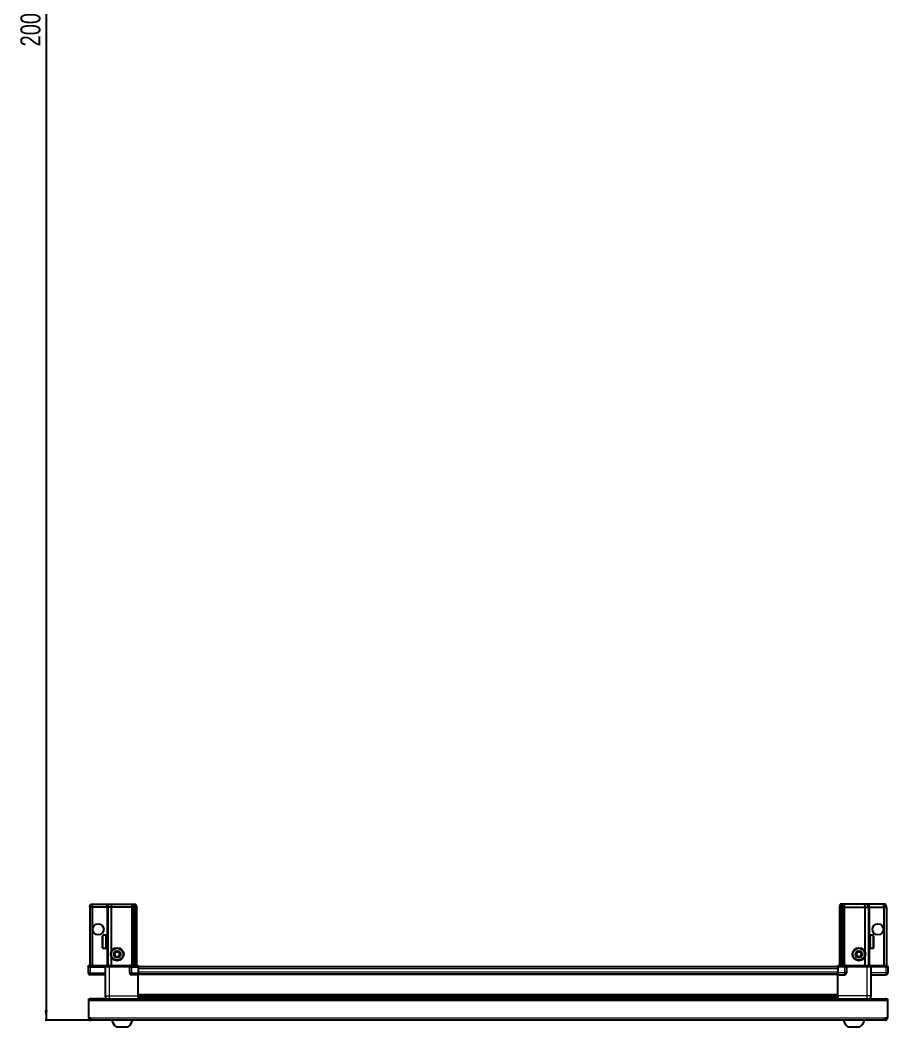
# Model space of a CAD drawing. Header units: millimetres. Extents: x 775 to 4870, y -1286 to 2234.
# Drawn here: x 855 to 1723, y -1286 to -279 of the extents above; entities that cross this region are included whole.
import ezdxf

# ---------------------------------------------------------------- set-up
doc = ezdxf.new("R2010")
doc.units = ezdxf.units.MM
doc.layers.add('FORMAT', color=7, linetype='Continuous')
doc.styles.add('SLDTEXTSTYLE0', font='TXT', dxfattribs={"width": 0.75})
doc.dimstyles.new('SLDDIMSTYLE0', dxfattribs={"dimtxt": 20, "dimasz": 10, "dimexe": 0, "dimexo": 0.0625, "dimgap": 5, "dimtad": 2, "dimdec": 1, "dimrnd": 1e-09, "dimzin": 12, "dimdsep": 46, "dimtxsty": 'SLDTEXTSTYLE0', "dimsah": 1, "dimcen": 0.09, "dimadec": 0, "dimazin": 3, "dimtfac": 1, "dimtofl": 0, "dimtmove": 0, "dimatfit": 3, "dimfxl": 0, "dimfrac": 2, "dimtolj": 1, "dimtzin": 12, "dimarcsym": 0})

# ---------------------------------------------------------------- blocks, each defined once
blk = doc.blocks.new('_D_10')
at = {"layer": 'FORMAT'}
for p, q in [((948.8, 728.1), (880.5, 728.1)), ((881.5, 728.1), (881.5, -1278.9)), ((926.1, -1278.9), (880.5, -1278.9))]:
    blk.add_line(p, q, dxfattribs=at)
for points in [[(881.5, 728.1), (879.9, 718.1), (883, 718.1)], [(881.5, -1278.9), (883, -1268.9), (879.9, -1268.9)]]:
    blk.add_solid(points, dxfattribs=at)
at = {"layer": 'FORMAT', "insert": (855.7, -305), "char_height": 20, "attachment_point": 1, "rotation": 90, "style": 'SLDTEXTSTYLE0'}
blk.add_mtext('2007', dxfattribs=at)

msp = doc.modelspace()

# ---------------------------------------------------------------- linework, layer by layer
at = {"color": 7, "linetype": 'Continuous', "lineweight": 25}
for p, q in [((924.97, -1165.9), (925.77, -1162.9)), ((927.47, -1165.9), (924.97, -1165.9)), ((924.97, -1165.9), (924.97, -1224.2)), ((925.77, -1162.9), (927.63, -1162.9)), ((927.47, -1165.9), (927.63, -1162.9)), ((941.97, -1165.9), (927.47, -1165.9)), ((927.47, -1165.9), (927.47, -1224.2)), ((927.63, -1162.9), (941.97, -1162.9)), ((941.97, -1162.9), (943.77, -1162.9)), ((942.97, -1165.9), (941.97, -1165.9)), ((942.97, -1165.9), (943.77, -1162.9)), ((946.47, -1165.9), (942.97, -1165.9)), ((942.97, -1165.9), (942.97, -1224.2)), ((943.77, -1162.9), (946.8, -1162.9)), ((946.8, -1162.9), (946.47, -1165.9)), ((966.97, -1165.9), (946.47, -1165.9)), ((946.47, -1165.9), (946.47, -1210.4)), ((946.8, -1162.9), (966.97, -1162.9)), ((966.97, -1162.9), (968.77, -1162.9)), ((967.97, -1165.9), (966.97, -1165.9)), ((968.77, -1162.9), (967.97, -1165.9)), ((968.97, -1165.9), (967.97, -1165.9)), ((967.97, -1165.9), (967.97, -1224.2)), ((968.77, -1162.9), (969.51, -1162.9)), ((969.51, -1162.9), (968.97, -1165.9)), ((970.47, -1165.9), (968.97, -1165.9)), ((968.97, -1165.9), (968.97, -1224.2)), ((969.51, -1162.9), (970.02, -1162.9)), ((970.02, -1162.9), (970.47, -1165.9)), ((970.02, -1162.9), (971.17, -1162.9)), ((971.97, -1165.9), (970.47, -1165.9)), ((970.47, -1165.9), (970.47, -1224.2)), ((971.17, -1162.9), (971.97, -1165.9)), ((971.97, -1165.9), (971.97, -1224.2)), ((1675.77, -1162.9), (1674.97, -1165.9)), ((1674.97, -1165.9), (1676.47, -1165.9)), ((1674.97, -1165.9), (1674.97, -1224.2)), ((1676.93, -1162.9), (1675.77, -1162.9)), ((1676.93, -1162.9), (1676.47, -1165.9)), ((1676.47, -1165.9), (1677.97, -1165.9)), ((1676.47, -1165.9), (1676.47, -1224.2)), ((1677.43, -1162.9), (1676.93, -1162.9)), ((1677.43, -1162.9), (1677.97, -1165.9)), ((1678.17, -1162.9), (1677.43, -1162.9)), ((1677.97, -1165.9), (1678.97, -1165.9)), ((1677.97, -1165.9), (1677.97, -1224.2)), ((1678.17, -1162.9), (1678.97, -1165.9)), ((1679.97, -1162.9), (1678.17, -1162.9)), ((1678.97, -1165.9), (1678.97, -1224.2)), ((1678.97, -1165.9), (1679.97, -1165.9)), ((1700.14, -1162.9), (1679.97, -1162.9)), ((1679.97, -1165.9), (1700.47, -1165.9)), ((1700.14, -1162.9), (1700.47, -1165.9)), ((1703.17, -1162.9), (1700.14, -1162.9)), ((1700.47, -1165.9), (1700.47, -1210.4)), ((1700.47, -1165.9), (1703.97, -1165.9)), ((1703.97, -1165.9), (1703.17, -1162.9)), ((1704.97, -1162.9), (1703.17, -1162.9)), ((1703.97, -1165.9), (1703.97, -1224.2)), ((1703.97, -1165.9), (1704.97, -1165.9)), ((1719.32, -1162.9), (1704.97, -1162.9)), ((1704.97, -1165.9), (1719.47, -1165.9)), ((1719.47, -1165.9), (1719.32, -1162.9)), ((1721.17, -1162.9), (1719.32, -1162.9)), ((1719.47, -1165.9), (1721.97, -1165.9)), ((1719.47, -1165.9), (1719.47, -1224.2)), ((1721.97, -1165.9), (1721.17, -1162.9)), ((1721.97, -1165.9), (1721.97, -1224.2)), ((937.77, -1206.1), (937.77, -1194.7)), ((940.97, -1193.9), (938.57, -1193.9)), ((940.97, -1193.9), (940.97, -1193.91)), ((940.97, -1193.91), (941.47, -1193.91)), ((940.97, -1194.09), (941.47, -1194.09)), ((940.97, -1194.09), (940.97, -1194.31)), ((940.97, -1194.31), (941.47, -1194.31)), ((940.97, -1194.89), (941.47, -1194.89)), ((940.97, -1194.89), (940.97, -1195.31)), ((940.97, -1195.31), (941.47, -1195.31)), ((940.97, -1196.22), (941.47, -1196.22)), ((940.97, -1196.22), (940.97, -1196.81)), ((940.97, -1196.81), (941.47, -1196.81)), ((940.97, -1197.97), (941.47, -1197.97)), ((940.97, -1197.97), (940.97, -1198.66)), ((941.47, -1194.09), (941.47, -1193.91)), ((941.47, -1194.31), (941.47, -1194.09)), ((941.47, -1194.89), (941.47, -1194.31)), ((941.47, -1195.31), (941.47, -1194.89)), ((941.47, -1196.22), (941.47, -1195.31)), ((941.57, -1196), (941.47, -1196)), ((941.47, -1196.81), (941.47, -1196.22)), ((941.47, -1197.97), (941.47, -1196.81)), ((941.47, -1198.66), (941.47, -1197.97)), ((941.57, -1204.8), (941.57, -1196)), ((942.45, -1197.09), (941.97, -1196.4)), ((941.97, -1204.4), (941.97, -1196.4)), ((942.94, -1196.4), (942.45, -1197.09)), ((942.45, -1203.71), (942.45, -1197.09)), ((942.97, -1196.4), (942.94, -1196.4)), ((942.94, -1204.4), (942.94, -1196.4)), ((1704, -1196.4), (1703.97, -1196.4)), ((1704.49, -1197.09), (1704, -1196.4)), ((1704, -1196.4), (1704, -1204.4)), ((1704.97, -1196.4), (1704.49, -1197.09)), ((1704.49, -1197.09), (1704.49, -1203.71)), ((1704.97, -1196.4), (1704.97, -1204.4)), ((1705.47, -1196), (1705.37, -1196)), ((1705.37, -1196), (1705.37, -1204.8)), ((1708.37, -1193.9), (1705.47, -1193.9)), ((1705.97, -1193.9), (1705.47, -1193.9)), ((1705.47, -1193.9), (1705.47, -1193.95)), ((1705.47, -1193.95), (1705.47, -1194.23)), ((1705.97, -1193.95), (1705.47, -1193.95)), ((1705.97, -1194.23), (1705.47, -1194.23)), ((1705.47, -1194.23), (1705.47, -1194.51)), ((1705.97, -1194.51), (1705.47, -1194.51)), ((1705.47, -1194.51), (1705.47, -1195.17)), ((1705.97, -1195.17), (1705.47, -1195.17)), ((1705.47, -1195.17), (1705.47, -1195.64)), ((1705.47, -1195.64), (1705.47, -1196.62)), ((1705.97, -1195.64), (1705.47, -1195.64)), ((1705.97, -1196.62), (1705.47, -1196.62)), ((1705.47, -1196.62), (1705.47, -1197.24)), ((1705.47, -1197.24), (1705.47, -1198.44)), ((1705.97, -1197.24), (1705.47, -1197.24)), ((1705.97, -1193.95), (1705.97, -1193.9)), ((1705.97, -1194.51), (1705.97, -1194.23)), ((1705.97, -1195.64), (1705.97, -1195.17)), ((1705.97, -1197.24), (1705.97, -1196.62)), ((1709.17, -1194.7), (1709.17, -1206.1)), ((938.57, -1206.9), (940.97, -1206.9)), ((940.97, -1198.66), (941.47, -1198.66)), ((940.97, -1199.95), (941.47, -1199.95)), ((940.97, -1199.95), (940.97, -1200.69)), ((940.97, -1200.09), (941.47, -1200.09)), ((940.97, -1200.59), (941.47, -1200.59)), ((940.97, -1200.69), (941.47, -1200.69)), ((940.97, -1201.97), (941.47, -1201.97)), ((940.97, -1201.97), (940.97, -1202.68)), ((940.97, -1202.68), (941.47, -1202.68)), ((940.97, -1203.84), (941.47, -1203.84)), ((940.97, -1203.84), (940.97, -1204.45)), ((940.97, -1204.45), (941.47, -1204.45)), ((940.97, -1205.38), (941.47, -1205.38)), ((940.97, -1205.38), (940.97, -1205.82)), ((940.97, -1205.82), (941.47, -1205.82)), ((940.97, -1206.43), (941.47, -1206.43)), ((940.97, -1206.43), (940.97, -1206.66)), ((940.97, -1206.66), (941.47, -1206.66)), ((940.97, -1206.88), (941.47, -1206.88)), ((940.97, -1206.88), (940.97, -1206.9)), ((940.97, -1206.89), (941.47, -1206.89)), ((941.47, -1199.95), (941.47, -1198.66)), ((941.47, -1200.09), (941.47, -1199.95)), ((941.47, -1200.69), (941.47, -1200.59)), ((941.47, -1201.97), (941.47, -1200.69)), ((941.47, -1202.68), (941.47, -1201.97)), ((941.47, -1203.84), (941.47, -1202.68)), ((941.47, -1204.45), (941.47, -1203.84)), ((941.47, -1205.38), (941.47, -1204.45)), ((941.47, -1204.8), (941.57, -1204.8)), ((941.47, -1205.82), (941.47, -1205.38)), ((941.47, -1206.43), (941.47, -1205.82)), ((941.47, -1206.66), (941.47, -1206.43)), ((941.47, -1206.88), (941.47, -1206.66)), ((941.47, -1206.89), (941.47, -1206.88)), ((941.97, -1204.4), (942.45, -1203.71)), ((942.45, -1203.71), (942.94, -1204.4)), ((942.94, -1204.4), (942.97, -1204.4)), ((1703.97, -1204.4), (1704, -1204.4)), ((1704, -1204.4), (1704.49, -1203.71)), ((1704.49, -1203.71), (1704.97, -1204.4)), ((1705.37, -1204.8), (1705.47, -1204.8)), ((1705.97, -1198.44), (1705.47, -1198.44)), ((1705.47, -1198.44), (1705.47, -1199.07)), ((1705.97, -1199.07), (1705.47, -1199.07)), ((1705.47, -1199.15), (1705.47, -1200.45)), ((1705.97, -1199.15), (1705.47, -1199.15)), ((1705.97, -1200.45), (1705.47, -1200.45)), ((1705.97, -1200.93), (1705.47, -1200.93)), ((1705.47, -1200.93), (1705.47, -1201.19)), ((1705.47, -1201.19), (1705.47, -1202.46)), ((1705.97, -1201.19), (1705.47, -1201.19)), ((1705.97, -1202.46), (1705.47, -1202.46)), ((1705.47, -1202.46), (1705.47, -1203.14)), ((1705.47, -1203.14), (1705.47, -1204.26)), ((1705.97, -1203.14), (1705.47, -1203.14)), ((1705.97, -1204.26), (1705.47, -1204.26)), ((1705.47, -1204.26), (1705.47, -1204.83)), ((1705.47, -1204.83), (1705.47, -1205.69)), ((1705.97, -1204.83), (1705.47, -1204.83)), ((1705.97, -1205.69), (1705.47, -1205.69)), ((1705.47, -1205.69), (1705.47, -1206.08)), ((1705.47, -1206.08), (1705.47, -1206.6)), ((1705.97, -1206.08), (1705.47, -1206.08)), ((1705.97, -1206.6), (1705.47, -1206.6)), ((1705.47, -1206.6), (1705.47, -1206.78)), ((1705.47, -1206.78), (1705.47, -1206.9)), ((1705.97, -1206.78), (1705.47, -1206.78)), ((1705.47, -1206.9), (1708.37, -1206.9)), ((1705.97, -1199.15), (1705.97, -1198.44)), ((1705.97, -1201.19), (1705.97, -1200.45)), ((1705.97, -1203.14), (1705.97, -1202.46)), ((1705.97, -1204.83), (1705.97, -1204.26)), ((1705.97, -1206.08), (1705.97, -1205.69)), ((1705.97, -1206.78), (1705.97, -1206.6)), ((946.47, -1215.4), (946.47, -1224.2)), ((1700.47, -1215.4), (1700.47, -1224.2)), ((923.97, -1224.2), (923.47, -1225.07)), ((923.47, -1225.4), (923.47, -1225.07)), ((923.47, -1225.4), (925.47, -1225.4)), ((923.47, -1225.4), (923.47, -1231.4)), ((925.47, -1224.2), (923.97, -1224.2)), ((925.47, -1224.2), (940.27, -1224.2)), ((940.27, -1225.4), (925.47, -1225.4)), ((925.47, -1225.4), (940.27, -1225.4)), ((940.27, -1224.2), (940.47, -1224.2)), ((940.47, -1225.4), (940.27, -1225.4)), ((940.47, -1225.4), (940.47, -1224.2)), ((940.47, -1224.2), (944.47, -1224.2)), ((944.47, -1225.4), (940.47, -1225.4)), ((940.47, -1225.4), (940.47, -1254.4)), ((944.47, -1224.2), (964.77, -1224.2)), ((964.77, -1225.4), (944.47, -1225.4)), ((964.77, -1224.2), (964.97, -1224.2)), ((964.97, -1225.4), (964.77, -1225.4)), ((964.97, -1225.4), (964.97, -1224.2)), ((965.65, -1224.2), (964.97, -1224.2)), ((964.97, -1225.4), (966.97, -1225.4)), ((964.97, -1225.4), (964.97, -1231.4)), ((965.65, -1224.2), (973.47, -1224.2)), ((973.47, -1225.07), (966.97, -1225.07)), ((973.47, -1225.4), (966.97, -1225.4)), ((966.97, -1225.4), (973.47, -1225.4)), ((973.47, -1224.2), (973.47, -1225.07)), ((973.47, -1225.07), (973.47, -1225.07)), ((973.47, -1225.4), (973.47, -1225.07)), ((973.47, -1225.4), (973.47, -1225.4)), ((973.47, -1225.4), (973.47, -1231.4)), ((1673.47, -1225.55), (973.47, -1225.55)), ((1673.47, -1224.2), (1681.29, -1224.2)), ((1673.47, -1225.07), (1673.47, -1224.2)), ((1679.97, -1225.07), (1673.47, -1225.07)), ((1673.47, -1225.4), (1673.47, -1225.07)), ((1679.97, -1225.4), (1673.47, -1225.4)), ((1673.47, -1225.4), (1673.47, -1231.4)), ((1679.97, -1225.4), (1681.97, -1225.4)), ((1681.97, -1225.4), (1679.97, -1225.4)), ((1681.97, -1224.2), (1681.29, -1224.2)), ((1681.97, -1225.4), (1681.97, -1224.2)), ((1681.97, -1224.2), (1682.17, -1224.2)), ((1682.17, -1225.4), (1681.97, -1225.4)), ((1681.97, -1225.4), (1681.97, -1231.4)), ((1682.17, -1224.2), (1702.47, -1224.2)), ((1702.47, -1225.4), (1682.17, -1225.4)), ((1702.47, -1224.2), (1706.47, -1224.2)), ((1706.47, -1225.4), (1702.47, -1225.4)), ((1706.47, -1225.4), (1706.47, -1224.2)), ((1706.47, -1224.2), (1706.67, -1224.2)), ((1706.67, -1225.4), (1706.47, -1225.4)), ((1706.47, -1225.4), (1706.47, -1254.4)), ((1706.67, -1224.2), (1721.47, -1224.2)), ((1721.47, -1225.4), (1706.67, -1225.4)), ((1722.97, -1224.2), (1721.47, -1224.2)), ((1721.47, -1225.4), (1723.47, -1225.4)), ((1723.47, -1225.07), (1722.97, -1224.2)), ((1723.47, -1225.07), (1722.97, -1224.2)), ((1723.47, -1225.4), (1723.47, -1225.07)), ((1723.47, -1225.4), (1723.47, -1225.07)), ((1723.47, -1225.4), (1723.47, -1225.4)), ((1723.47, -1225.4), (1723.47, -1231.4)), ((940.47, -1233.4), (925.47, -1233.4)), ((973.47, -1233.4), (966.97, -1233.4)), ((973.47, -1231.4), (973.47, -1233.4)), ((1673.47, -1232.75), (973.47, -1232.75)), ((973.47, -1254.4), (973.47, -1233.4)), ((1673.47, -1231.4), (1673.47, -1233.4)), ((1673.47, -1233.4), (1679.97, -1233.4)), ((1673.47, -1254.4), (1673.47, -1233.4)), ((1706.47, -1233.4), (1721.47, -1233.4)), ((923.97, -1257.4), (1722.97, -1257.4)), ((923.97, -1259.5), (923.97, -1257.4)), ((938.97, -1257.3), (926.07, -1257.3)), ((938.97, -1257.3), (938.97, -1257.4)), ((973.47, -1255.42), (1673.47, -1255.42)), ((973.47, -1255.46), (1673.47, -1255.46)), ((997.35, -1257.25), (973.47, -1257.25)), ((991.97, -1257.4), (991.97, -1257.25)), ((992.01, -1257.4), (992.01, -1257.25)), ((992.28, -1257.4), (992.28, -1257.25)), ((992.54, -1257.4), (992.54, -1257.25)), ((993.19, -1257.4), (993.19, -1257.25)), ((993.66, -1257.4), (993.66, -1257.25)), ((994.62, -1257.4), (994.62, -1257.25)), ((995.24, -1257.4), (995.24, -1257.25)), ((996.43, -1257.4), (996.43, -1257.25)), ((997.09, -1257.4), (997.09, -1257.25)), ((997.14, -1257.4), (997.14, -1257.25)), ((998.44, -1257.25), (997.35, -1257.25)), ((999.17, -1257.25), (998.44, -1257.25)), ((998.44, -1257.4), (998.44, -1257.25)), ((998.44, -1257.25), (998.44, -1257.25)), ((998.45, -1257.4), (998.45, -1257.25)), ((998.95, -1257.4), (998.95, -1257.25)), ((999.17, -1257.4), (999.17, -1257.25)), ((999.59, -1257.25), (999.17, -1257.25)), ((999.17, -1257.25), (999.17, -1257.25)), ((1647.35, -1257.25), (999.59, -1257.25)), ((1000.45, -1257.4), (1000.45, -1257.25)), ((1001.14, -1257.4), (1001.14, -1257.25)), ((1002.26, -1257.4), (1002.26, -1257.25)), ((1002.84, -1257.4), (1002.84, -1257.25)), ((1003.71, -1257.4), (1003.71, -1257.25)), ((1004.11, -1257.4), (1004.11, -1257.25)), ((1004.64, -1257.4), (1004.64, -1257.25)), ((1004.83, -1257.4), (1004.83, -1257.25)), ((1004.97, -1257.4), (1004.97, -1257.25)), ((1641.97, -1257.4), (1641.97, -1257.25)), ((1642.14, -1257.4), (1642.14, -1257.25)), ((1642.35, -1257.4), (1642.35, -1257.25)), ((1642.91, -1257.4), (1642.91, -1257.25)), ((1643.33, -1257.4), (1643.33, -1257.25)), ((1644.23, -1257.4), (1644.23, -1257.25)), ((1644.82, -1257.4), (1644.82, -1257.25)), ((1645.96, -1257.4), (1645.96, -1257.25)), ((1646.66, -1257.4), (1646.66, -1257.25)), ((1647.93, -1257.25), (1647.35, -1257.25)), ((1647.93, -1257.4), (1647.93, -1257.25)), ((1647.94, -1257.25), (1647.93, -1257.25)), ((1648.67, -1257.25), (1647.94, -1257.25)), ((1648.11, -1257.4), (1648.11, -1257.25)), ((1648.61, -1257.4), (1648.61, -1257.25)), ((1648.67, -1257.4), (1648.67, -1257.25)), ((1649.59, -1257.25), (1648.67, -1257.25)), ((1648.67, -1257.25), (1648.67, -1257.25)), ((1673.47, -1257.25), (1649.59, -1257.25)), ((1649.96, -1257.4), (1649.96, -1257.25)), ((1650.67, -1257.4), (1650.67, -1257.25)), ((1651.84, -1257.4), (1651.84, -1257.25)), ((1652.45, -1257.4), (1652.45, -1257.25)), ((1653.4, -1257.4), (1653.4, -1257.25)), ((1653.85, -1257.4), (1653.85, -1257.25)), ((1654.47, -1257.4), (1654.47, -1257.25)), ((1654.71, -1257.4), (1654.71, -1257.25)), ((1654.95, -1257.4), (1654.95, -1257.25)), ((1654.97, -1257.4), (1654.97, -1257.25)), ((1707.97, -1257.3), (1720.87, -1257.3)), ((1707.97, -1257.3), (1707.97, -1257.4)), ((1722.97, -1257.4), (1722.97, -1259.5)), ((923.97, -1276.8), (923.97, -1259.5)), ((1722.97, -1259.5), (1722.97, -1276.8)), ((926.07, -1276.8), (923.97, -1276.8)), ((926.07, -1276.8), (926.07, -1278.9)), ((1722.97, -1276.8), (1720.87, -1276.8)), ((1720.87, -1278.9), (1720.87, -1276.8)), ((1720.87, -1278.9), (926.07, -1278.9)), ((951.47, -1285.5), (963.47, -1285.5)), ((1683.47, -1285.5), (1695.47, -1285.5))]:
    msp.add_line(p, q, dxfattribs=at)
at = {"color": 8, "linetype": 'Continuous', "lineweight": 18}
for p, q in [((941.97, -1165.9), (941.97, -1162.9)), ((941.97, -1165.9), (941.97, -1196.4)), ((966.97, -1162.9), (966.97, -1165.9)), ((966.97, -1165.9), (966.97, -1224.2)), ((1679.97, -1162.9), (1679.97, -1165.9)), ((1679.97, -1165.9), (1679.97, -1224.2)), ((1704.97, -1165.9), (1704.97, -1162.9)), ((1704.97, -1165.9), (1704.97, -1196.4)), ((938.57, -1206.9), (938.57, -1193.9)), ((1708.37, -1193.9), (1708.37, -1206.9)), ((941.97, -1204.4), (941.97, -1224.2)), ((1704.97, -1204.4), (1704.97, -1224.2)), ((925.47, -1225.4), (925.47, -1224.2)), ((925.47, -1225.4), (925.47, -1231.4)), ((940.27, -1225.4), (940.27, -1224.2)), ((944.47, -1225.4), (944.47, -1224.2)), ((944.47, -1225.4), (944.47, -1254.4)), ((964.77, -1225.4), (964.77, -1224.2)), ((966.97, -1225.4), (966.97, -1225.07)), ((966.97, -1225.4), (966.97, -1231.4)), ((973.47, -1225.4), (973.47, -1225.07)), ((1673.47, -1227.55), (973.47, -1227.55)), ((1679.97, -1225.4), (1679.97, -1225.07)), ((1679.97, -1225.4), (1679.97, -1231.4)), ((1682.17, -1224.2), (1682.17, -1225.4)), ((1702.47, -1225.4), (1702.47, -1224.2)), ((1702.47, -1225.4), (1702.47, -1254.4)), ((1706.67, -1224.2), (1706.67, -1225.4)), ((1721.47, -1225.4), (1721.47, -1224.2)), ((1721.47, -1225.4), (1721.47, -1231.4)), ((923.47, -1231.4), (925.47, -1231.4)), ((925.47, -1231.4), (940.47, -1231.4)), ((925.47, -1233.4), (925.47, -1231.4)), ((964.97, -1231.4), (966.97, -1231.4)), ((966.97, -1231.4), (973.47, -1231.4)), ((966.97, -1231.4), (966.97, -1233.4)), ((1673.47, -1230.75), (973.47, -1230.75)), ((1673.47, -1233.4), (973.47, -1233.4)), ((1679.97, -1231.4), (1673.47, -1231.4)), ((1681.97, -1231.4), (1679.97, -1231.4)), ((1679.97, -1231.4), (1679.97, -1233.4)), ((1721.47, -1231.4), (1706.47, -1231.4)), ((1723.47, -1231.4), (1721.47, -1231.4)), ((1721.47, -1233.4), (1721.47, -1231.4)), ((926.07, -1257.4), (926.07, -1257.3)), ((944.47, -1254.4), (973.47, -1254.4)), ((973.47, -1252.8), (1673.47, -1252.8)), ((1673.47, -1254.22), (973.47, -1254.22)), ((973.47, -1256.66), (1673.47, -1256.66)), ((1702.47, -1254.4), (1673.47, -1254.4)), ((1720.87, -1257.4), (1720.87, -1257.3)), ((1722.97, -1259.5), (923.97, -1259.5)), ((1720.87, -1276.8), (926.07, -1276.8))]:
    msp.add_line(p, q, dxfattribs=at)
at = {"color": 7, "linetype": 'Continuous', "lineweight": 25, "flags": 128}
for points in [[(926.07, -1257.3), (925.66, -1257.34), (925.43, -1257.4)], [(1721.51, -1257.4), (1721.28, -1257.34), (1720.87, -1257.3)]]:
    msp.add_lwpolyline(points, dxfattribs=at)
at = {"color": 7, "linetype": 'Continuous', "lineweight": 25}
for centre, radius in [((933.47, -1187.9), 5.5), ((1713.47, -1187.9), 5.5), ((952.47, -1212.9), 6.5), ((1694.47, -1212.9), 6.5), ((952.47, -1212.9), 3.46), ((1694.47, -1212.9), 3.46)]:
    msp.add_circle(centre, radius, dxfattribs=at)
at = {"color": 8, "linetype": 'Continuous', "lineweight": 18}
for centre in [(952.47, -1212.9), (1694.47, -1212.9)]:
    msp.add_circle(centre, 5.7, dxfattribs=at)
at = {"color": 7, "linetype": 'Continuous', "lineweight": 25}
for centre, radius, start, end in [((938.57, -1194.7), 0.8, 90, 180), ((941.97, -1196), 0.4, 180, 270), ((1704.97, -1196), 0.4, 270, 0), ((1708.37, -1194.7), 0.8, 360, 90), ((938.57, -1206.1), 0.8, 180, 270), ((941.97, -1204.8), 0.4, 90, 180), ((1704.97, -1204.8), 0.4, 360, 90), ((1708.37, -1206.1), 0.8, 270, 0), ((952.47, -1212.9), 2.5, 147.37605, 207.37605), ((952.47, -1212.9), 2.5, 207.37605, 267.37605), ((952.47, -1212.9), 2.5, 87.37605, 147.37605), ((952.47, -1212.9), 2.5, 267.37605, 327.37605), ((952.47, -1212.9), 2.5, 27.37605, 87.37605), ((952.47, -1212.9), 2.5, 327.37605, 27.37605), ((1694.47, -1212.9), 2.5, 134.67671, 194.67671), ((1694.47, -1212.9), 2.5, 194.67671, 254.67671), ((1694.47, -1212.9), 2.5, 74.67671, 134.67671), ((1694.47, -1212.9), 2.5, 254.67671, 314.67671), ((1694.47, -1212.9), 2.5, 14.67671, 74.67671), ((1694.47, -1212.9), 2.5, 314.67671, 14.67671), ((925.47, -1231.4), 2, 180, 270), ((966.97, -1231.4), 2, 180, 270), ((1679.97, -1231.4), 2, 270, 0), ((1721.47, -1231.4), 2, 270, 0), ((926.07, -1276.8), 2.1, 180, 270), ((926.07, -1276.8), 0.6, 180, 270), ((1720.87, -1276.8), 2.1, 270, 0), ((1720.87, -1276.8), 0.6, 270, 0), ((958.5, -1275.88), 11.91, 194.70035, 233.8734), ((956.45, -1275.88), 11.91, 306.1266, 345.29965), ((1690.5, -1275.88), 11.91, 194.70035, 233.8734), ((1688.45, -1275.88), 11.91, 306.1266, 345.29965)]:
    msp.add_arc(centre, radius, start, end, dxfattribs=at)
for centre, start_param, end_param in [((966.97, -1221.6), 2.4188584, 3.1415927), ((1679.97, -1221.6), 3.1415927, 3.8643269)]:
    msp.add_ellipse(centre, major_axis=(0, 3.46), ratio=0.5773503, start_param=start_param, end_param=end_param, dxfattribs=at)
for points, knots in [([(949.59, -1212.77), (949.86, -1212.33), (950.39, -1211.52), (950.9, -1210.71), (951.14, -1210.34)], [0, 0, 0, 0, 0.5346859, 1, 1, 1, 1]), ([(950.91, -1215.33), (950.86, -1215.22), (950.58, -1214.69), (950.12, -1213.81), (949.75, -1213.07), (949.59, -1212.77)], [0, 0, 0, 0, 0.13312467, 0.63709944, 1, 1, 1, 1]), ([(953.8, -1215.46), (953.28, -1215.44), (952.32, -1215.4), (951.36, -1215.35), (950.91, -1215.33)], [0, 0, 0, 0, 0.5346859, 1, 1, 1, 1]), ([(951.14, -1210.34), (951.66, -1210.36), (952.62, -1210.4), (953.58, -1210.45), (954.03, -1210.47)], [0, 0, 0, 0, 0.5346859, 1, 1, 1, 1]), ([(955.35, -1213.03), (955.08, -1213.47), (954.56, -1214.28), (954.04, -1215.09), (953.8, -1215.46)], [0, 0, 0, 0, 0.5346859, 1, 1, 1, 1]), ([(954.03, -1210.47), (954.19, -1210.77), (954.56, -1211.51), (955.02, -1212.39), (955.3, -1212.92), (955.35, -1213.03)], [0, 0, 0, 0, 0.36290056, 0.86687533, 1, 1, 1, 1]), ([(1691.69, -1212.14), (1692.05, -1211.77), (1692.74, -1211.1), (1693.42, -1210.42), (1693.74, -1210.11)], [0, 0, 0, 0, 0.5346859, 1, 1, 1, 1]), ([(1692.42, -1214.93), (1692.33, -1214.6), (1692.12, -1213.8), (1691.87, -1212.84), (1691.72, -1212.26), (1691.69, -1212.14)], [0, 0, 0, 0, 0.3629006, 0.8668753, 1, 1, 1, 1]), ([(1695.2, -1215.69), (1694.7, -1215.56), (1693.77, -1215.3), (1692.85, -1215.05), (1692.42, -1214.93)], [0, 0, 0, 0, 0.5346859, 1, 1, 1, 1]), ([(1693.74, -1210.11), (1694.24, -1210.24), (1695.17, -1210.5), (1696.09, -1210.75), (1696.52, -1210.87)], [0, 0, 0, 0, 0.5346859, 1, 1, 1, 1]), ([(1697.25, -1213.66), (1696.89, -1214.03), (1696.2, -1214.7), (1695.52, -1215.38), (1695.2, -1215.69)], [0, 0, 0, 0, 0.53468586, 1, 1, 1, 1]), ([(1696.52, -1210.87), (1696.56, -1210.99), (1696.71, -1211.57), (1696.96, -1212.53), (1697.17, -1213.33), (1697.25, -1213.66)], [0, 0, 0, 0, 0.1331247, 0.6370994, 1, 1, 1, 1]), ([(940.47, -1254.4), (940.52, -1254.84), (940.59, -1255.52), (941.02, -1256.33), (941.48, -1256.89), (941.88, -1257.25), (942.15, -1257.38), (942.19, -1257.4)], [0, 0, 0, 0, 0.3630185, 0.5584377, 0.7580039, 0.9575702, 1, 1, 1, 1]), ([(973.47, -1254.4), (973.47, -1254.8), (973.47, -1255.59), (973.47, -1256.6), (973.47, -1257.23), (973.47, -1257.39), (973.47, -1257.4)], [0, 0, 0, 0, 0.3255201, 0.6510403, 0.9765604, 1, 1, 1, 1]), ([(1673.47, -1254.4), (1673.47, -1254.8), (1673.47, -1255.59), (1673.47, -1256.6), (1673.47, -1257.23), (1673.47, -1257.39), (1673.47, -1257.4)], [0, 0, 0, 0, 0.32552014, 0.65104028, 0.97656042, 1, 1, 1, 1]), ([(1706.47, -1254.4), (1706.42, -1254.84), (1706.35, -1255.52), (1705.92, -1256.33), (1705.46, -1256.89), (1705.06, -1257.25), (1704.8, -1257.38), (1704.75, -1257.4)], [0, 0, 0, 0, 0.3630185, 0.5584377, 0.7580039, 0.9575702, 1, 1, 1, 1])]:
    msp.add_open_spline(points, degree=3, knots=knots, dxfattribs=at)
at = {"color": 8, "linetype": 'Continuous', "lineweight": 18}
for points in [[(940.47, -1254.4), (940.53, -1254.4), (940.65, -1254.4), (941.58, -1254.4), (942.9, -1254.4), (943.95, -1254.4), (944.47, -1254.4)], [(1706.47, -1254.4), (1706.41, -1254.4), (1706.29, -1254.4), (1705.37, -1254.4), (1704.04, -1254.4), (1702.99, -1254.4), (1702.47, -1254.4)]]:
    msp.add_open_spline(points, degree=3, dxfattribs=at)
for points in [[(944.47, -1254.4), (944.47, -1254.84), (944.47, -1255.52), (944.47, -1256.33), (944.47, -1256.89), (944.47, -1257.25), (944.47, -1257.38), (944.47, -1257.4)], [(1702.47, -1254.4), (1702.47, -1254.84), (1702.47, -1255.52), (1702.47, -1256.33), (1702.47, -1256.89), (1702.47, -1257.25), (1702.47, -1257.38), (1702.47, -1257.4)]]:
    msp.add_open_spline(points, degree=3, knots=[0, 0, 0, 0, 0.3630185, 0.5584377, 0.7580039, 0.9575702, 1, 1, 1, 1], dxfattribs=at)

# ---------------------------------------------------------------- dimensions: what is measured, and where the dimension line sits
at = {"layer": 'FORMAT'}
dim = msp.add_linear_dim(base=(881.47, -1278.9), p1=(948.84, 728.1), p2=(926.07, -1278.9), angle=90, dimstyle='SLDDIMSTYLE0', dxfattribs=at)
dim.commit()
dim.dimension.update_dxf_attribs({"geometry": '_D_10', "text_midpoint": (881.47, -275.4), "dimtype": 160})

doc.saveas('drawing.dxf')
